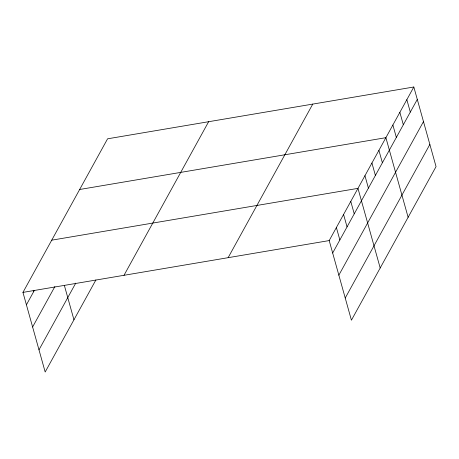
<?xml version="1.0" encoding="UTF-8"?>
<svg xmlns="http://www.w3.org/2000/svg" width="459" height="459" viewBox="0 0 459 459"><rect width="100%" height="100%" fill="white"/><g stroke="black" fill="none" stroke-linecap="round" stroke-linejoin="round"><path stroke-width="0.69" d="M95.897 279.961L45.177 372.002L22.95 292.394L107.578 138.807L413.823 86.998L436.05 166.606L351.422 320.193L329.195 240.579L413.823 86.998M26.421 304.816L34.299 290.518M32.612 326.986L54.873 286.582M38.986 349.833L75.741 283.134M124.01 275.297L208.638 121.71M228.134 257.677L312.763 104.095M332.66 253.007L417.288 99.419M338.851 275.176L423.479 121.595M345.231 298.023L429.859 144.436M79.654 189.492L385.893 137.677L408.12 217.291M51.724 240.172L357.968 188.362L380.195 267.976M22.95 292.394L329.195 240.579M406.84 99.666L410.312 112.094M399.858 112.34L403.329 124.762M392.875 125.009L396.346 137.43M378.91 150.351L382.381 162.773M371.928 163.02L375.399 175.447M364.951 175.694L368.416 188.115M350.774 201.415L354.239 213.842M343.579 214.473L347.05 226.895M336.384 227.526L339.855 239.948M64.386 285.521L73.951 319.785M33.226 290.381L33.61 291.763"/></g></svg>
